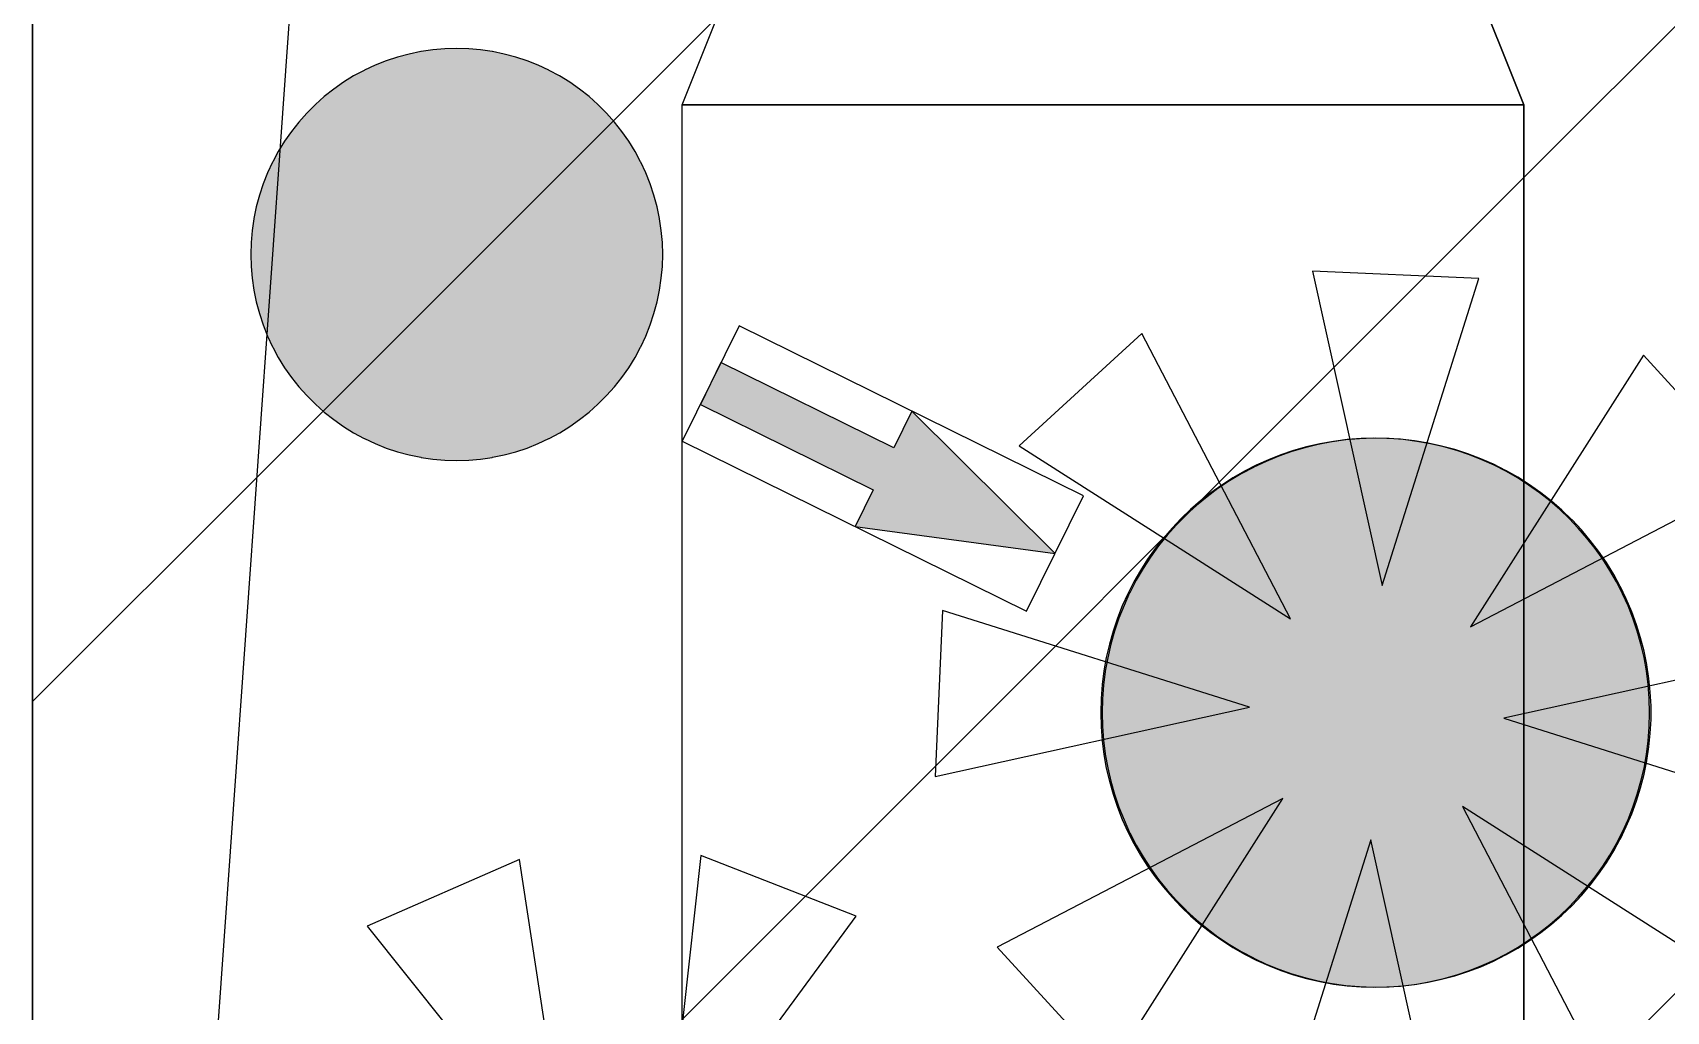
# Model space of a CAD drawing. Extents: x -10 to 112, y 72 to 347.
# Drawn here: x 71.26 to 95.15, y 109.16 to 123.47 of the extents above; entities that cross this region are included whole.
import ezdxf

# ---------------------------------------------------------------- set-up
doc = ezdxf.new("R2010")
doc.units = 0
for name, color, linetype in [('HOLES', 7, 'CONTINUOUS'), ('LAYER_5', 7, 'CONTINUOUS'), ('LAYER_6', 7, 'CONTINUOUS'), ('LAYER_7', 7, 'CONTINUOUS'), ('OUTLINES', 7, 'CONTINUOUS')]:
    doc.layers.add(name, color=color, linetype=linetype)

# ---------------------------------------------------------------- blocks, each defined once
blk = doc.blocks.new('*X89')
at = {"layer": 'OUTLINES', "color": 7}
for p, q in [((93.066, 121.351), (98.583, 126.867)), ((93.066, 107.208), (99.52, 113.662))]:
    blk.add_line(p, q, dxfattribs=at)
blk = doc.blocks.new('*X94')
at = {"layer": 'OUTLINES', "color": 7}
blk.add_line((80.758, 109.042), (93.066, 121.351), dxfattribs=at)
blk = doc.blocks.new('*X97')
at = {"layer": 'OUTLINES', "color": 7}
blk.add_line((74.537, 116.964), (81.271, 123.697), dxfattribs=at)
blk = doc.blocks.new('*X102')
at = {"layer": 'OUTLINES', "color": 7}
blk.add_line((71.261, 113.688), (74.537, 116.964), dxfattribs=at)
blk = doc.blocks.new('BLOCK_3')
at = {"layer": 'OUTLINES'}
for points in [[(76.719, 147.736), (73.833, 107.026), (71.261, 107.026), (71.261, 147.736), (76.719, 147.736)], [(89.987, 130.108), (93.066, 122.414), (86.91, 122.414), (80.758, 122.414), (83.834, 130.108), (86.91, 130.108), (89.987, 130.108)], [(93.066, 87.792), (93.066, 74.715), (86.91, 74.715), (80.758, 74.715), (80.758, 87.792), (80.758, 94.95), (80.758, 96.241), (80.758, 104.136), (80.758, 105.428), (80.758, 122.414), (86.91, 122.414), (93.066, 122.414), (93.066, 105.428), (93.066, 104.136), (93.066, 96.241), (93.066, 94.95), (93.066, 87.792)]]:
    blk.add_lwpolyline(points, dxfattribs=at)
for points, knots in [([(111.563, 123.208), (111.563, 123.208), (111.563, 103.431), (111.563, 103.431), (111.563, 103.431), (109.375, 95.624), (109.375, 95.624), (109.375, 95.624), (109.375, 71.522), (109.375, 71.522), (109.375, 71.522), (106.377, 71.522), (106.377, 71.522), (106.377, 79.696), (106.377, 87.866), (106.377, 96.037), (107.386, 99.646), (108.398, 103.255), (109.407, 106.863), (108.68, 120.837), (107.953, 134.811), (107.227, 148.784), (105.473, 151.821), (103.717, 154.859), (101.963, 157.896), (101.586, 157.896), (101.208, 157.896), (100.831, 157.896), (98.64, 163.541), (93.207, 167.259), (87.154, 167.259), (81.1, 167.259), (75.667, 163.541), (73.476, 157.896), (73.099, 157.896), (72.722, 157.896), (72.344, 157.896), (71.981, 157.272), (71.621, 156.647), (71.261, 156.026), (71.261, 156.026), (71.261, 160.898), (71.261, 160.898), (71.36, 160.898), (71.459, 160.898), (71.557, 160.898), (78.207, 173.38), (96.1, 173.38), (102.75, 160.898), (103.064, 160.898), (103.378, 160.898), (103.695, 160.898), (105.858, 157.152), (108.021, 153.405), (110.187, 149.659), (110.645, 140.843), (111.104, 132.024), (111.563, 123.208)], [0, 0, 0, 0, 1, 1, 1, 2, 2, 2, 3, 3, 3, 4, 4, 4, 5, 5, 5, 6, 6, 6, 7, 7, 7, 8, 8, 8, 9, 9, 9, 10, 10, 10, 11, 11, 11, 12, 12, 12, 13, 13, 13, 14, 14, 14, 15, 15, 15, 16, 16, 16, 17, 17, 17, 18, 18, 18, 19, 19, 19, 19]), ([(83.834, 137.798), (83.834, 137.798), (83.834, 130.108), (83.834, 130.108), (83.834, 130.108), (80.758, 122.414), (80.758, 122.414), (80.758, 122.414), (80.758, 105.428), (80.758, 105.428), (77.865, 105.428), (75.519, 103.082), (75.519, 100.189), (75.519, 100.115), (75.519, 100.044), (75.526, 99.974), (75.526, 99.974), (73.833, 107.026), (73.833, 107.026), (73.833, 107.026), (76.719, 147.736), (76.719, 147.736), (76.719, 147.736), (80.758, 154.725), (80.758, 154.725), (80.758, 154.725), (81.527, 149.338), (81.527, 149.338), (80.765, 147.814), (80.38, 146.48), (80.232, 145.288), (80.084, 144.071), (80.179, 143.002), (80.373, 142.032), (80.758, 140.106), (81.527, 138.568), (83.834, 137.798)], [0, 0, 0, 0, 1, 1, 1, 2, 2, 2, 3, 3, 3, 4, 4, 4, 5, 5, 5, 6, 6, 6, 7, 7, 7, 8, 8, 8, 9, 9, 9, 10, 10, 10, 11, 11, 11, 12, 12, 12, 12]), ([(97.102, 147.736), (97.102, 147.736), (99.991, 107.026), (99.991, 107.026), (99.991, 107.026), (98.298, 99.981), (98.298, 99.981), (98.305, 100.048), (98.305, 100.118), (98.305, 100.189), (98.305, 103.082), (95.959, 105.428), (93.066, 105.428), (93.066, 105.428), (93.066, 122.414), (93.066, 122.414), (93.066, 122.414), (89.987, 130.108), (89.987, 130.108), (89.987, 130.108), (89.987, 137.798), (89.987, 137.798), (92.297, 138.568), (93.066, 140.106), (93.451, 142.032), (93.645, 143.002), (93.74, 144.071), (93.592, 145.288), (93.444, 146.48), (93.059, 147.814), (92.297, 149.338), (92.297, 149.338), (93.066, 154.725), (93.066, 154.725), (93.066, 154.725), (97.102, 147.736), (97.102, 147.736)], [0, 0, 0, 0, 1, 1, 1, 2, 2, 2, 3, 3, 3, 4, 4, 4, 5, 5, 5, 6, 6, 6, 7, 7, 7, 8, 8, 8, 9, 9, 9, 10, 10, 10, 11, 11, 11, 12, 12, 12, 12])]:
    blk.add_open_spline(points, degree=3, knots=knots, dxfattribs=at)
at = {"layer": 'OUTLINES', "color": 7}
for name in ['*X97', '*X89', '*X102', '*X94']:
    blk.add_blockref(name, (0, 0), dxfattribs=at)
blk = doc.blocks.new('BLOCK_4')
at = {"layer": 'OUTLINES', "color": 7}
for points in [[(71.261, 147.736), (71.261, 107.026), (71.261, 94.23), (71.261, 71.522), (103.135, 71.522), (106.377, 71.522), (109.375, 71.522)], [(76.719, 147.736), (73.833, 107.026)], [(80.758, 122.414), (83.834, 130.108)], [(93.066, 122.414), (89.987, 130.108)], [(80.758, 87.792), (80.758, 94.95), (80.758, 96.241), (80.758, 104.136), (80.758, 105.428), (80.758, 122.414)], [(80.758, 122.414), (86.91, 122.414)], [(93.066, 122.414), (86.91, 122.414)], [(93.066, 87.792), (93.066, 94.95), (93.066, 96.241), (93.066, 104.136), (93.066, 105.428), (93.066, 122.414)]]:
    blk.add_lwpolyline(points, dxfattribs=at)
for points, knots in [([(111.563, 123.208), (111.104, 132.024), (110.645, 140.843), (110.187, 149.659), (108.021, 153.405), (105.858, 157.152), (103.695, 160.898), (103.378, 160.898), (103.064, 160.898), (102.75, 160.898), (96.1, 173.38), (78.207, 173.38), (71.557, 160.898), (71.459, 160.898), (71.36, 160.898), (71.261, 160.898)], [0, 0, 0, 0, 1, 1, 1, 2, 2, 2, 3, 3, 3, 4, 4, 4, 5, 5, 5, 5]), ([(106.377, 71.522), (106.377, 79.696), (106.377, 87.866), (106.377, 96.037), (107.386, 99.646), (108.398, 103.255), (109.407, 106.863), (108.68, 120.837), (107.953, 134.811), (107.227, 148.784), (105.473, 151.821), (103.717, 154.859), (101.963, 157.896), (101.586, 157.896), (101.208, 157.896), (100.831, 157.896), (98.64, 163.541), (93.207, 167.259), (87.154, 167.259), (81.1, 167.259), (75.667, 163.541), (73.476, 157.896), (73.099, 157.896), (72.722, 157.896), (72.344, 157.896), (71.981, 157.272), (71.621, 156.647), (71.261, 156.026)], [0, 0, 0, 0, 1, 1, 1, 2, 2, 2, 3, 3, 3, 4, 4, 4, 5, 5, 5, 6, 6, 6, 7, 7, 7, 8, 8, 8, 9, 9, 9, 9])]:
    blk.add_open_spline(points, degree=3, knots=knots, dxfattribs=at)
blk = doc.blocks.new('BLOCK_2')
at = {"layer": 'OUTLINES'}
for name in ['BLOCK_3', 'BLOCK_4']:
    blk.add_blockref(name, (0, 0), dxfattribs=at)
blk = doc.blocks.new('*U56')
at = {"layer": 'LAYER_5', "color": 7}
for points in [[(90.892, 109.512), (90.482, 117.518), (90.892, 117.539)], [(89.699, 109.693), (89.33, 117.223), (89.699, 117.358)], [(90.083, 109.594), (89.699, 117.358), (90.083, 117.457)], [(89.699, 109.693), (89.699, 117.358), (90.083, 109.594)], [(90.482, 109.533), (90.083, 117.457), (90.482, 117.518)], [(90.083, 109.594), (90.083, 117.457), (90.482, 109.533)], [(90.482, 109.533), (90.482, 117.518), (90.892, 109.512)], [(89.33, 109.828), (88.979, 117.054), (89.33, 117.223)], [(89.33, 109.828), (89.33, 117.223), (89.699, 109.693)], [(88.648, 110.198), (88.339, 116.622), (88.648, 116.853)], [(88.979, 109.997), (88.648, 116.853), (88.979, 117.054)], [(88.648, 110.198), (88.648, 116.853), (88.979, 109.997)], [(88.979, 109.997), (88.979, 117.054), (89.33, 109.828)], [(88.339, 110.429), (88.054, 116.363), (88.339, 116.622)], [(88.339, 110.429), (88.339, 116.622), (88.648, 110.198)], [(88.054, 110.688), (87.795, 116.078), (88.054, 116.363)], [(88.054, 110.688), (88.054, 116.363), (88.339, 110.429)], [(87.795, 110.973), (87.564, 115.769), (87.795, 116.078)], [(87.795, 110.973), (87.795, 116.078), (88.054, 110.688)], [(87.564, 111.282), (87.363, 115.438), (87.564, 115.769)], [(87.564, 111.282), (87.564, 115.769), (87.795, 110.973)], [(87.363, 111.612), (87.194, 115.087), (87.363, 115.438)], [(87.363, 111.612), (87.363, 115.438), (87.564, 111.282)], [(87.194, 111.963), (87.059, 114.719), (87.194, 115.087)], [(87.194, 111.963), (87.194, 115.087), (87.363, 111.612)], [(87.059, 112.332), (86.96, 114.334), (87.059, 114.719)], [(87.059, 112.332), (87.059, 114.719), (87.194, 111.963)], [(86.96, 112.717), (86.9, 113.936), (86.96, 114.334)], [(86.96, 112.717), (86.96, 114.334), (87.059, 112.332)], [(86.9, 113.115), (86.879, 113.525), (86.9, 113.936)], [(86.9, 113.115), (86.9, 113.936), (86.96, 112.717)]]:
    blk.add_solid(points, dxfattribs=at)
at = {"layer": 'LAYER_5', "color": 7, "extrusion": (0, 0, -1)}
for points in [[(-90.892, 109.512), (-90.892, 117.539), (-91.302, 109.533)], [(-91.302, 109.533), (-90.892, 117.539), (-91.302, 117.518)], [(-91.302, 109.533), (-91.302, 117.518), (-91.701, 109.594)], [(-91.701, 109.594), (-91.302, 117.518), (-91.701, 117.457)], [(-91.701, 109.594), (-91.701, 117.457), (-92.086, 109.693)], [(-92.086, 109.693), (-91.701, 117.457), (-92.086, 117.358)], [(-92.086, 109.693), (-92.086, 117.358), (-92.454, 109.828)], [(-92.454, 109.828), (-92.086, 117.358), (-92.454, 117.223)], [(-92.454, 109.828), (-92.454, 117.223), (-92.805, 109.997)], [(-92.805, 109.997), (-92.454, 117.223), (-92.805, 117.054)], [(-92.805, 109.997), (-92.805, 117.054), (-93.136, 110.198)], [(-93.136, 110.198), (-92.805, 117.054), (-93.136, 116.853)], [(-93.136, 110.198), (-93.136, 116.853), (-93.445, 110.429)], [(-93.445, 110.429), (-93.136, 116.853), (-93.445, 116.622)], [(-93.445, 110.429), (-93.445, 116.622), (-93.73, 110.688)], [(-93.73, 110.688), (-93.445, 116.622), (-93.73, 116.363)], [(-93.73, 110.688), (-93.73, 116.363), (-93.989, 110.973)], [(-93.989, 110.973), (-93.73, 116.363), (-93.989, 116.078)], [(-93.989, 110.973), (-93.989, 116.078), (-94.22, 111.282)], [(-94.22, 111.282), (-93.989, 116.078), (-94.22, 115.769)], [(-94.22, 111.282), (-94.22, 115.769), (-94.421, 111.612)], [(-94.421, 111.612), (-94.22, 115.769), (-94.421, 115.438)], [(-94.421, 111.612), (-94.421, 115.438), (-94.59, 111.963)], [(-94.59, 111.963), (-94.421, 115.438), (-94.59, 115.087)], [(-94.59, 111.963), (-94.59, 115.087), (-94.725, 112.332)], [(-94.725, 112.332), (-94.59, 115.087), (-94.725, 114.719)], [(-94.725, 112.332), (-94.725, 114.719), (-94.824, 112.717)], [(-94.824, 112.717), (-94.725, 114.719), (-94.824, 114.334)], [(-94.824, 112.717), (-94.824, 114.334), (-94.885, 113.115)], [(-94.885, 113.115), (-94.824, 114.334), (-94.885, 113.936)], [(-94.885, 113.115), (-94.885, 113.936), (-94.905, 113.525)]]:
    blk.add_solid(points, dxfattribs=at)
blk = doc.blocks.new('*U107')
at = {"layer": 'LAYER_6', "color": 7}
for points in [[(81.326, 117.885), (81.025, 118.033), (81.326, 118.644)], [(81.326, 117.885), (81.326, 118.644), (83.286, 116.917)], [(83.286, 116.917), (81.326, 118.644), (83.286, 117.676)], [(84.118, 116.136), (83.852, 117.396), (84.118, 117.934)], [(84.118, 116.136), (84.118, 117.934), (86.212, 115.853)], [(83.286, 116.917), (83.286, 117.676), (83.551, 116.786)], [(83.551, 116.213), (83.551, 117.545), (83.852, 116.172)], [(83.852, 116.172), (83.852, 117.396), (84.118, 116.136)], [(83.551, 116.213), (83.286, 116.249), (83.551, 116.786)]]:
    blk.add_solid(points, dxfattribs=at)
at = {"layer": 'LAYER_6', "color": 7, "extrusion": (0, 0, -1)}
for points in [[(-83.551, 116.786), (-83.286, 117.676), (-83.551, 117.545)], [(-83.852, 116.172), (-83.551, 117.545), (-83.852, 117.396)]]:
    blk.add_solid(points, dxfattribs=at)
blk = doc.blocks.new('BLOCK_10')
at = {"layer": 'LAYER_6'}
blk.add_lwpolyline([(81.025, 118.033), (83.551, 116.786), (83.286, 116.249), (86.212, 115.853), (84.118, 117.934), (83.852, 117.396), (81.326, 118.644), (81.025, 118.033)], dxfattribs=at)
at = {"layer": 'LAYER_6', "color": 7}
blk.add_blockref('*U107', (0, 0), dxfattribs=at)
blk = doc.blocks.new('BLOCK_9')
at = {"layer": 'LAYER_6'}
blk.add_lwpolyline([(80.759, 117.495), (85.796, 115.009), (86.628, 116.695), (81.591, 119.182), (80.759, 117.495)], dxfattribs=at)
blk.add_blockref('BLOCK_10', (0, 0), dxfattribs=at)
blk = doc.blocks.new('BLOCK_23')
at = {"layer": 'LAYER_7', "color": 7}
blk.add_lwpolyline([(99.653, 106.692), (93.833, 105.486), (99.478, 103.624), (99.653, 106.692)], dxfattribs=at)
blk = doc.blocks.new('BLOCK_24')
at = {"layer": 'LAYER_7', "color": 7}
blk.add_lwpolyline([(99.135, 104.607), (95.872, 99.638), (101.181, 102.313), (99.135, 104.607)], dxfattribs=at)
blk = doc.blocks.new('BLOCK_25')
at = {"layer": 'LAYER_7', "color": 7}
blk.add_lwpolyline([(100.243, 102.766), (101.45, 96.946), (103.312, 102.591), (100.243, 102.766)], dxfattribs=at)
blk = doc.blocks.new('BLOCK_26')
at = {"layer": 'LAYER_7', "color": 7}
blk.add_lwpolyline([(102.328, 102.248), (107.297, 98.985), (104.622, 104.294), (102.328, 102.248)], dxfattribs=at)
blk = doc.blocks.new('BLOCK_27')
at = {"layer": 'LAYER_7', "color": 7}
blk.add_lwpolyline([(104.169, 103.356), (109.99, 104.562), (104.345, 106.424), (104.169, 103.356)], dxfattribs=at)
blk = doc.blocks.new('BLOCK_28')
at = {"layer": 'LAYER_7', "color": 7}
blk.add_lwpolyline([(104.687, 105.441), (107.95, 110.41), (102.642, 107.735), (104.687, 105.441)], dxfattribs=at)
blk = doc.blocks.new('BLOCK_29')
at = {"layer": 'LAYER_7', "color": 7}
blk.add_lwpolyline([(101.494, 107.8), (96.525, 111.063), (99.201, 105.755), (101.494, 107.8)], dxfattribs=at)
blk = doc.blocks.new('BLOCK_22')
at = {"layer": 'LAYER_7', "color": 7}
blk.add_lwpolyline([(103.58, 107.282), (102.373, 113.102), (100.511, 107.457), (103.58, 107.282)], dxfattribs=at)
at = {"layer": 'LAYER_7'}
for name in ['BLOCK_29', 'BLOCK_28', 'BLOCK_23', 'BLOCK_27', 'BLOCK_24', 'BLOCK_26', 'BLOCK_25']:
    blk.add_blockref(name, (0, 0), dxfattribs=at)
blk = doc.blocks.new('BLOCK_31')
at = {"layer": 'LAYER_7', "color": 7}
blk.add_lwpolyline([(74.463, 101.334), (78.137, 104.276), (73.484, 103.562), (74.463, 101.334)], dxfattribs=at)
blk = doc.blocks.new('BLOCK_32')
at = {"layer": 'LAYER_7', "color": 7}
blk.add_lwpolyline([(78.647, 98.612), (79.165, 103.291), (76.38, 99.496), (78.647, 98.612)], dxfattribs=at)
blk = doc.blocks.new('BLOCK_33')
at = {"layer": 'LAYER_7', "color": 7}
blk.add_lwpolyline([(83.53, 99.646), (80.588, 103.32), (81.302, 98.668), (83.53, 99.646)], dxfattribs=at)
blk = doc.blocks.new('BLOCK_34')
at = {"layer": 'LAYER_7', "color": 7}
blk.add_lwpolyline([(86.252, 103.83), (81.574, 104.348), (85.368, 101.563), (86.252, 103.83)], dxfattribs=at)
blk = doc.blocks.new('BLOCK_35')
at = {"layer": 'LAYER_7', "color": 7}
blk.add_lwpolyline([(85.218, 108.714), (81.544, 105.772), (86.196, 106.486), (85.218, 108.714)], dxfattribs=at)
blk = doc.blocks.new('BLOCK_36')
at = {"layer": 'LAYER_7', "color": 7}
blk.add_lwpolyline([(81.034, 111.436), (80.516, 106.757), (83.301, 110.552), (81.034, 111.436)], dxfattribs=at)
blk = doc.blocks.new('BLOCK_37')
at = {"layer": 'LAYER_7', "color": 7}
blk.add_lwpolyline([(76.15, 110.402), (79.092, 106.727), (78.379, 111.38), (76.15, 110.402)], dxfattribs=at)
blk = doc.blocks.new('BLOCK_38')
at = {"layer": 'LAYER_7', "color": 7}
blk.add_lwpolyline([(73.429, 106.217), (78.107, 105.699), (74.312, 108.485), (73.429, 106.217)], dxfattribs=at)
blk = doc.blocks.new('BLOCK_30')
at = {"layer": 'LAYER_7'}
for name in ['BLOCK_37', 'BLOCK_36', 'BLOCK_35', 'BLOCK_38', 'BLOCK_31', 'BLOCK_34', 'BLOCK_32', 'BLOCK_33']:
    blk.add_blockref(name, (0, 0), dxfattribs=at)
blk = doc.blocks.new('BLOCK_40')
at = {"layer": 'LAYER_7', "color": 7}
blk.add_lwpolyline([(87.01, 108.3), (89.541, 112.269), (85.366, 110.095), (87.01, 108.3)], dxfattribs=at)
blk = doc.blocks.new('BLOCK_41')
at = {"layer": 'LAYER_7', "color": 7}
blk.add_lwpolyline([(91.848, 107.071), (90.831, 111.667), (89.417, 107.177), (91.848, 107.071)], dxfattribs=at)
blk = doc.blocks.new('BLOCK_42')
at = {"layer": 'LAYER_7', "color": 7}
blk.add_lwpolyline([(96.138, 109.622), (92.17, 112.154), (94.344, 107.979), (96.138, 109.622)], dxfattribs=at)
blk = doc.blocks.new('BLOCK_43')
at = {"layer": 'LAYER_7', "color": 7}
blk.add_lwpolyline([(97.368, 114.46), (92.772, 113.444), (97.261, 112.029), (97.368, 114.46)], dxfattribs=at)
blk = doc.blocks.new('BLOCK_44')
at = {"layer": 'LAYER_7', "color": 7}
blk.add_lwpolyline([(94.816, 118.751), (92.285, 114.782), (96.46, 116.956), (94.816, 118.751)], dxfattribs=at)
blk = doc.blocks.new('BLOCK_45')
at = {"layer": 'LAYER_7', "color": 7}
blk.add_lwpolyline([(89.978, 119.98), (90.995, 115.384), (92.409, 119.873), (89.978, 119.98)], dxfattribs=at)
blk = doc.blocks.new('BLOCK_46')
at = {"layer": 'LAYER_7', "color": 7}
blk.add_lwpolyline([(85.688, 117.428), (89.656, 114.897), (87.482, 119.072), (85.688, 117.428)], dxfattribs=at)
blk = doc.blocks.new('BLOCK_47')
at = {"layer": 'LAYER_7', "color": 7}
blk.add_lwpolyline([(84.458, 112.591), (89.054, 113.607), (84.565, 115.021), (84.458, 112.591)], dxfattribs=at)
blk = doc.blocks.new('BLOCK_39')
at = {"layer": 'LAYER_7'}
for name in ['BLOCK_45', 'BLOCK_46', 'BLOCK_44', 'BLOCK_47', 'BLOCK_43', 'BLOCK_40', 'BLOCK_42', 'BLOCK_41']:
    blk.add_blockref(name, (0, 0), dxfattribs=at)
blk = doc.blocks.new('*U69')
at = {"layer": 'HOLES', "color": 7}
for points in [[(90.862, 109.512), (90.662, 117.531), (90.862, 117.539)], [(89.672, 109.708), (89.484, 117.276), (89.672, 117.342)], [(89.865, 109.652), (89.672, 117.342), (89.865, 117.398)], [(89.672, 109.708), (89.672, 117.342), (89.865, 109.652)], [(90.061, 109.604), (89.865, 117.398), (90.061, 117.446)], [(89.865, 109.652), (89.865, 117.398), (90.061, 109.604)], [(90.259, 109.566), (90.061, 117.446), (90.259, 117.484)], [(90.061, 109.604), (90.061, 117.446), (90.259, 109.566)], [(90.263, 109.565), (90.259, 117.484), (90.263, 117.485)], [(90.259, 109.566), (90.259, 117.484), (90.263, 109.565)], [(90.461, 109.537), (90.263, 117.485), (90.461, 117.513)], [(90.263, 109.565), (90.263, 117.485), (90.461, 109.537)], [(90.662, 109.52), (90.461, 117.513), (90.662, 117.531)], [(90.461, 109.537), (90.461, 117.513), (90.662, 109.52)], [(90.662, 109.52), (90.662, 117.531), (90.862, 109.512)], [(89.112, 109.939), (88.935, 117.018), (89.112, 117.112)], [(89.116, 109.937), (89.112, 117.112), (89.116, 117.114)], [(89.112, 109.939), (89.112, 117.112), (89.116, 109.937)], [(89.296, 109.85), (89.116, 117.114), (89.296, 117.2)], [(89.116, 109.937), (89.116, 117.114), (89.296, 109.85)], [(89.484, 109.774), (89.296, 117.2), (89.484, 117.276)], [(89.296, 109.85), (89.296, 117.2), (89.484, 109.774)], [(89.484, 109.774), (89.484, 117.276), (89.672, 109.708)], [(88.762, 110.137), (88.594, 116.802), (88.762, 116.914)], [(88.935, 110.033), (88.762, 116.914), (88.935, 117.018)], [(88.762, 110.137), (88.762, 116.914), (88.935, 110.033)], [(88.935, 110.033), (88.935, 117.018), (89.112, 109.939)], [(88.434, 110.371), (88.279, 116.553), (88.434, 116.68)], [(88.594, 110.249), (88.434, 116.68), (88.594, 116.802)], [(88.434, 110.371), (88.434, 116.68), (88.594, 110.249)], [(88.594, 110.249), (88.594, 116.802), (88.762, 110.137)], [(88.127, 110.638), (87.987, 116.271), (88.127, 116.413)], [(88.129, 110.635), (88.127, 116.413), (88.129, 116.416)], [(88.127, 110.638), (88.127, 116.413), (88.129, 110.635)], [(88.279, 110.497), (88.129, 116.416), (88.279, 116.553)], [(88.129, 110.635), (88.129, 116.416), (88.279, 110.497)], [(88.279, 110.497), (88.279, 116.553), (88.434, 110.371)], [(87.852, 110.929), (87.725, 115.963), (87.852, 116.121)], [(87.987, 110.78), (87.852, 116.121), (87.987, 116.271)], [(87.852, 110.929), (87.852, 116.121), (87.987, 110.78)], [(87.987, 110.78), (87.987, 116.271), (88.127, 110.638)], [(87.725, 111.087), (87.608, 115.801), (87.725, 115.963)], [(87.725, 111.087), (87.725, 115.963), (87.852, 110.929)], [(87.499, 111.417), (87.398, 115.461), (87.499, 115.633)], [(87.608, 111.25), (87.499, 115.633), (87.608, 115.801)], [(87.499, 111.417), (87.499, 115.633), (87.608, 111.25)], [(87.608, 111.25), (87.608, 115.801), (87.725, 111.087)], [(87.398, 111.59), (87.304, 115.28), (87.398, 115.461)], [(87.398, 111.59), (87.398, 115.461), (87.499, 111.417)], [(87.302, 111.774), (87.221, 115.094), (87.302, 115.277)], [(87.304, 111.77), (87.302, 115.277), (87.304, 115.28)], [(87.302, 111.774), (87.302, 115.277), (87.304, 111.77)], [(87.304, 111.77), (87.304, 115.28), (87.398, 111.59)], [(87.144, 112.142), (87.081, 114.718), (87.144, 114.908)], [(87.221, 111.957), (87.144, 114.908), (87.221, 115.094)], [(87.144, 112.142), (87.144, 114.908), (87.221, 111.957)], [(87.221, 111.957), (87.221, 115.094), (87.302, 111.774)], [(87.081, 112.333), (87.025, 114.525), (87.081, 114.718)], [(87.081, 112.333), (87.081, 114.718), (87.144, 112.142)], [(87.025, 112.526), (86.982, 114.329), (87.025, 114.525)], [(87.025, 112.526), (87.025, 114.525), (87.081, 112.333)], [(86.982, 112.721), (86.946, 114.131), (86.982, 114.329)], [(86.982, 112.721), (86.982, 114.329), (87.025, 112.526)], [(86.946, 112.923), (86.92, 113.927), (86.946, 114.127)], [(86.946, 112.919), (86.946, 114.127), (86.946, 114.131)], [(86.946, 112.919), (86.946, 114.131), (86.982, 112.721)], [(86.946, 112.923), (86.946, 114.127), (86.946, 112.919)], [(86.905, 113.325), (86.9, 113.525), (86.905, 113.726)], [(86.92, 113.124), (86.905, 113.726), (86.92, 113.927)], [(86.905, 113.325), (86.905, 113.726), (86.92, 113.124)], [(86.92, 113.124), (86.92, 113.927), (86.946, 112.923)]]:
    blk.add_solid(points, dxfattribs=at)
at = {"layer": 'HOLES', "color": 7, "extrusion": (0, 0, -1)}
for points in [[(-90.862, 109.512), (-90.862, 117.539), (-91.063, 109.515)], [(-91.063, 109.515), (-90.862, 117.539), (-91.063, 117.536)], [(-91.063, 109.515), (-91.063, 117.536), (-91.264, 109.527)], [(-91.264, 109.527), (-91.063, 117.536), (-91.264, 117.523)], [(-91.264, 109.527), (-91.264, 117.523), (-91.464, 109.55)], [(-91.464, 109.55), (-91.264, 117.523), (-91.464, 117.5)], [(-91.464, 109.55), (-91.464, 117.5), (-91.468, 109.551)], [(-91.468, 109.551), (-91.464, 117.5), (-91.468, 117.5)], [(-91.468, 109.551), (-91.468, 117.5), (-91.666, 109.584)], [(-91.666, 109.584), (-91.468, 117.5), (-91.666, 117.467)], [(-91.666, 109.584), (-91.666, 117.467), (-91.862, 109.627)], [(-91.862, 109.627), (-91.666, 117.467), (-91.862, 117.423)], [(-91.862, 109.627), (-91.862, 117.423), (-92.057, 109.678)], [(-92.057, 109.678), (-91.862, 117.423), (-92.057, 117.373)], [(-92.057, 109.678), (-92.057, 117.373), (-92.248, 109.741)], [(-92.248, 109.741), (-92.057, 117.373), (-92.248, 117.309)], [(-92.248, 109.741), (-92.248, 117.309), (-92.436, 109.812)], [(-92.436, 109.812), (-92.248, 117.309), (-92.436, 117.238)], [(-92.436, 109.812), (-92.436, 117.238), (-92.621, 109.894)], [(-92.621, 109.894), (-92.436, 117.238), (-92.621, 117.157)], [(-92.621, 109.894), (-92.621, 117.157), (-92.799, 109.983)], [(-92.799, 109.983), (-92.621, 117.157), (-92.799, 117.068)], [(-92.799, 109.983), (-92.799, 117.068), (-92.803, 109.984)], [(-92.803, 109.984), (-92.799, 117.068), (-92.803, 117.066)], [(-92.803, 109.984), (-92.803, 117.066), (-92.978, 110.083)], [(-92.978, 110.083), (-92.803, 117.066), (-92.978, 116.967)], [(-92.978, 110.083), (-92.978, 116.967), (-93.148, 110.193)], [(-93.148, 110.193), (-92.978, 116.967), (-93.148, 116.858)], [(-93.148, 110.193), (-93.148, 116.858), (-93.313, 110.31)], [(-93.313, 110.31), (-93.148, 116.858), (-93.313, 116.741)], [(-93.313, 110.31), (-93.313, 116.741), (-93.471, 110.432)], [(-93.471, 110.432), (-93.313, 116.741), (-93.471, 116.619)], [(-93.471, 110.432), (-93.471, 116.619), (-93.623, 110.563)], [(-93.623, 110.563), (-93.471, 116.619), (-93.623, 116.487)], [(-93.623, 110.563), (-93.623, 116.487), (-93.768, 110.703)], [(-93.768, 110.703), (-93.623, 116.487), (-93.768, 116.347)], [(-93.768, 110.703), (-93.768, 116.347), (-93.771, 110.706)], [(-93.771, 110.706), (-93.768, 116.347), (-93.771, 116.344)], [(-93.771, 110.706), (-93.771, 116.344), (-93.908, 110.853)], [(-93.908, 110.853), (-93.771, 116.344), (-93.908, 116.197)], [(-93.908, 110.853), (-93.908, 116.197), (-94.037, 111.006)], [(-94.037, 111.006), (-93.908, 116.197), (-94.037, 116.045)], [(-94.037, 111.006), (-94.037, 116.045), (-94.159, 111.166)], [(-94.159, 111.166), (-94.037, 116.045), (-94.159, 115.885)], [(-94.159, 111.166), (-94.159, 115.885), (-94.274, 111.331)], [(-94.274, 111.331), (-94.159, 115.885), (-94.274, 115.72)], [(-94.274, 111.331), (-94.274, 115.72), (-94.38, 111.504)], [(-94.38, 111.504), (-94.274, 115.72), (-94.38, 115.547)], [(-94.38, 111.504), (-94.38, 115.547), (-94.477, 111.679)], [(-94.477, 111.679), (-94.38, 115.547), (-94.477, 115.372)], [(-94.477, 111.679), (-94.477, 115.372), (-94.479, 111.682)], [(-94.479, 111.682), (-94.477, 115.372), (-94.479, 115.368)], [(-94.479, 111.682), (-94.479, 115.368), (-94.565, 111.863)], [(-94.565, 111.863), (-94.479, 115.368), (-94.565, 115.188)], [(-94.565, 111.863), (-94.565, 115.188), (-94.644, 112.048)], [(-94.644, 112.048), (-94.565, 115.188), (-94.644, 115.002)], [(-94.644, 112.048), (-94.644, 115.002), (-94.715, 112.239)], [(-94.715, 112.239), (-94.644, 115.002), (-94.715, 114.812)], [(-94.715, 112.239), (-94.715, 114.812), (-94.773, 112.429)], [(-94.773, 112.429), (-94.715, 114.812), (-94.773, 114.621)], [(-94.773, 112.429), (-94.773, 114.621), (-94.824, 112.625)], [(-94.824, 112.625), (-94.773, 114.621), (-94.824, 114.426)], [(-94.824, 112.625), (-94.824, 114.426), (-94.865, 112.82)], [(-94.865, 112.82), (-94.824, 114.426), (-94.865, 114.23)], [(-94.865, 112.82), (-94.865, 114.23), (-94.865, 112.824)], [(-94.865, 112.824), (-94.865, 114.23), (-94.865, 114.226)], [(-94.865, 112.824), (-94.865, 114.226), (-94.896, 113.025)], [(-94.896, 113.025), (-94.865, 114.226), (-94.896, 114.026)], [(-94.896, 113.025), (-94.896, 114.026), (-94.916, 113.223)], [(-94.916, 113.223), (-94.896, 114.026), (-94.916, 113.828)], [(-94.916, 113.223), (-94.916, 113.828), (-94.926, 113.424)], [(-94.926, 113.424), (-94.916, 113.828), (-94.926, 113.627)]]:
    blk.add_solid(points, dxfattribs=at)
blk = doc.blocks.new('*U70')
at = {"layer": 'HOLES', "color": 7}
for points in [[(76.431, 117.394), (76.269, 122.991), (76.431, 123.057)], [(76.596, 117.341), (76.431, 123.057), (76.596, 123.111)], [(76.431, 117.394), (76.431, 123.057), (76.596, 117.341)], [(76.766, 117.295), (76.596, 123.111), (76.766, 123.156)], [(76.596, 117.341), (76.596, 123.111), (76.766, 117.295)], [(76.937, 117.26), (76.766, 123.156), (76.937, 123.192)], [(76.766, 117.295), (76.766, 123.156), (76.937, 117.26)], [(76.937, 117.26), (76.937, 123.192), (76.941, 117.259)], [(76.941, 117.259), (76.937, 123.192), (76.941, 123.192)], [(77.113, 117.234), (76.941, 123.192), (77.113, 123.218)], [(76.941, 117.259), (76.941, 123.192), (77.113, 117.234)], [(77.286, 117.219), (77.113, 123.218), (77.286, 123.233)], [(77.113, 117.234), (77.113, 123.218), (77.286, 117.219)], [(77.461, 117.213), (77.286, 123.233), (77.461, 123.238)], [(77.286, 117.219), (77.286, 123.233), (77.461, 117.213)], [(75.953, 117.617), (75.805, 122.743), (75.953, 122.835)], [(76.108, 117.536), (75.953, 122.835), (76.108, 122.916)], [(75.953, 117.617), (75.953, 122.835), (76.108, 117.536)], [(76.111, 117.534), (76.108, 122.916), (76.111, 122.918)], [(76.108, 117.536), (76.108, 122.916), (76.111, 117.534)], [(76.269, 117.46), (76.111, 122.918), (76.269, 122.991)], [(76.111, 117.534), (76.111, 122.918), (76.269, 117.46)], [(76.269, 117.46), (76.269, 122.991), (76.431, 117.394)], [(75.663, 117.81), (75.526, 122.535), (75.663, 122.641)], [(75.805, 117.709), (75.663, 122.641), (75.805, 122.743)], [(75.663, 117.81), (75.663, 122.641), (75.805, 117.709)], [(75.805, 117.709), (75.805, 122.743), (75.953, 117.617)], [(75.396, 118.034), (75.269, 122.291), (75.396, 122.418)], [(75.526, 117.917), (75.396, 122.418), (75.526, 122.535)], [(75.396, 118.034), (75.396, 122.418), (75.526, 117.917)], [(75.526, 117.917), (75.526, 122.535), (75.663, 117.81)], [(75.152, 118.29), (75.046, 122.024), (75.152, 122.161)], [(75.269, 118.161), (75.152, 122.161), (75.269, 122.291)], [(75.152, 118.29), (75.152, 122.161), (75.269, 118.161)], [(75.269, 118.161), (75.269, 122.291), (75.396, 118.034)], [(74.944, 118.57), (74.853, 121.732), (74.944, 121.882)], [(75.046, 118.428), (74.944, 121.882), (75.046, 122.024)], [(74.944, 118.57), (74.944, 121.882), (75.046, 118.428)], [(75.046, 118.428), (75.046, 122.024), (75.152, 118.29)], [(74.853, 118.717), (74.771, 121.579), (74.853, 121.732)], [(74.853, 118.717), (74.853, 121.732), (74.944, 118.57)], [(74.696, 119.033), (74.63, 121.256), (74.696, 121.418)], [(74.77, 118.876), (74.696, 121.418), (74.77, 121.576)], [(74.696, 119.033), (74.696, 121.418), (74.77, 118.876)], [(74.771, 118.872), (74.77, 121.576), (74.771, 121.579)], [(74.77, 118.876), (74.77, 121.576), (74.771, 118.872)], [(74.771, 118.872), (74.771, 121.579), (74.853, 118.717)], [(74.63, 119.196), (74.576, 121.091), (74.63, 121.256)], [(74.63, 119.196), (74.63, 121.256), (74.696, 119.033)], [(74.531, 119.531), (74.495, 120.75), (74.531, 120.921)], [(74.576, 119.361), (74.531, 120.921), (74.576, 121.091)], [(74.531, 119.531), (74.531, 120.921), (74.576, 119.361)], [(74.576, 119.361), (74.576, 121.091), (74.63, 119.196)], [(74.495, 119.705), (74.469, 120.574), (74.495, 120.746)], [(74.495, 119.701), (74.495, 120.746), (74.495, 120.75)], [(74.495, 119.701), (74.495, 120.75), (74.531, 119.531)], [(74.495, 119.705), (74.495, 120.746), (74.495, 119.701)], [(74.454, 120.051), (74.449, 120.226), (74.454, 120.401)], [(74.469, 119.878), (74.454, 120.401), (74.469, 120.574)], [(74.454, 120.051), (74.454, 120.401), (74.469, 119.878)], [(74.469, 119.878), (74.469, 120.574), (74.495, 119.705)]]:
    blk.add_solid(points, dxfattribs=at)
at = {"layer": 'HOLES', "color": 7, "extrusion": (0, 0, -1)}
for points in [[(-77.461, 117.213), (-77.461, 123.238), (-77.637, 117.219)], [(-77.637, 117.219), (-77.461, 123.238), (-77.637, 123.233)], [(-77.637, 117.219), (-77.637, 123.233), (-77.809, 117.234)], [(-77.809, 117.234), (-77.637, 123.233), (-77.809, 123.218)], [(-77.809, 117.234), (-77.809, 123.218), (-77.982, 117.259)], [(-77.982, 117.259), (-77.809, 123.218), (-77.982, 123.192)], [(-77.982, 117.259), (-77.982, 123.192), (-77.986, 117.26)], [(-77.986, 117.26), (-77.982, 123.192), (-77.986, 123.192)], [(-77.986, 117.26), (-77.986, 123.192), (-78.156, 117.295)], [(-78.156, 117.295), (-77.986, 123.192), (-78.156, 123.156)], [(-78.156, 117.295), (-78.156, 123.156), (-78.326, 117.341)], [(-78.326, 117.341), (-78.156, 123.156), (-78.326, 123.111)], [(-78.326, 117.341), (-78.326, 123.111), (-78.491, 117.394)], [(-78.491, 117.394), (-78.326, 123.111), (-78.491, 123.057)], [(-78.491, 117.394), (-78.491, 123.057), (-78.654, 117.46)], [(-78.654, 117.46), (-78.491, 123.057), (-78.654, 122.991)], [(-78.654, 117.46), (-78.654, 122.991), (-78.811, 117.534)], [(-78.811, 117.534), (-78.654, 122.991), (-78.811, 122.918)], [(-78.811, 117.534), (-78.811, 122.918), (-78.815, 117.536)], [(-78.815, 117.536), (-78.811, 122.918), (-78.815, 122.916)], [(-78.815, 117.536), (-78.815, 122.916), (-78.967, 117.616)], [(-78.967, 117.616), (-78.815, 122.916), (-78.967, 122.835)], [(-78.967, 117.616), (-78.967, 122.835), (-78.97, 117.617)], [(-78.97, 117.617), (-78.967, 122.835), (-78.97, 122.833)], [(-78.97, 117.617), (-78.97, 122.833), (-79.117, 117.709)], [(-79.117, 117.709), (-78.97, 122.833), (-79.117, 122.743)], [(-79.117, 117.709), (-79.117, 122.743), (-79.259, 117.81)], [(-79.259, 117.81), (-79.117, 122.743), (-79.259, 122.641)], [(-79.259, 117.81), (-79.259, 122.641), (-79.397, 117.917)], [(-79.397, 117.917), (-79.259, 122.641), (-79.397, 122.535)], [(-79.397, 117.917), (-79.397, 122.535), (-79.526, 118.034)], [(-79.526, 118.034), (-79.397, 122.535), (-79.526, 122.418)], [(-79.526, 118.034), (-79.526, 122.418), (-79.653, 118.161)], [(-79.653, 118.161), (-79.526, 122.418), (-79.653, 122.291)], [(-79.653, 118.161), (-79.653, 122.291), (-79.77, 118.29)], [(-79.77, 118.29), (-79.653, 122.291), (-79.77, 122.161)], [(-79.77, 118.29), (-79.77, 122.161), (-79.877, 118.428)], [(-79.877, 118.428), (-79.77, 122.161), (-79.877, 122.024)], [(-79.877, 118.428), (-79.877, 122.024), (-79.979, 118.57)], [(-79.979, 118.57), (-79.877, 122.024), (-79.979, 121.882)], [(-79.979, 118.57), (-79.979, 121.882), (-80.07, 118.717)], [(-80.07, 118.717), (-79.979, 121.882), (-80.07, 121.732)], [(-80.07, 118.717), (-80.07, 121.732), (-80.151, 118.872)], [(-80.151, 118.872), (-80.07, 121.732), (-80.151, 121.579)], [(-80.151, 118.872), (-80.151, 121.579), (-80.153, 118.876)], [(-80.153, 118.876), (-80.151, 121.579), (-80.153, 121.576)], [(-80.153, 118.876), (-80.153, 121.576), (-80.227, 119.033)], [(-80.227, 119.033), (-80.153, 121.576), (-80.227, 121.418)], [(-80.227, 119.033), (-80.227, 121.418), (-80.293, 119.196)], [(-80.293, 119.196), (-80.227, 121.418), (-80.293, 121.256)], [(-80.293, 119.196), (-80.293, 121.256), (-80.346, 119.361)], [(-80.346, 119.361), (-80.293, 121.256), (-80.346, 121.091)], [(-80.346, 119.361), (-80.346, 121.091), (-80.392, 119.531)], [(-80.392, 119.531), (-80.346, 121.091), (-80.392, 120.921)], [(-80.392, 119.531), (-80.392, 120.921), (-80.427, 119.701)], [(-80.427, 119.701), (-80.392, 120.921), (-80.427, 120.75)], [(-80.427, 119.701), (-80.427, 120.75), (-80.428, 119.705)], [(-80.428, 119.705), (-80.427, 120.75), (-80.428, 120.746)], [(-80.428, 119.705), (-80.428, 120.746), (-80.453, 119.878)], [(-80.453, 119.878), (-80.428, 120.746), (-80.453, 120.574)], [(-80.453, 119.878), (-80.453, 120.574), (-80.469, 120.051)], [(-80.469, 120.051), (-80.453, 120.574), (-80.469, 120.401)], [(-80.469, 120.051), (-80.469, 120.401), (-80.474, 120.226)]]:
    blk.add_solid(points, dxfattribs=at)

msp = doc.modelspace()

# ---------------------------------------------------------------- linework, layer by layer
at = {"layer": 'HOLES'}
for points in [[(79.653, 118.161), (79.77, 118.29), (79.877, 118.428), (79.979, 118.57), (80.07, 118.717), (80.151, 118.872), (80.153, 118.876), (80.227, 119.033), (80.293, 119.196), (80.346, 119.361), (80.392, 119.531), (80.427, 119.701), (80.428, 119.705), (80.453, 119.878), (80.469, 120.051), (80.474, 120.226), (80.469, 120.401), (80.453, 120.574), (80.428, 120.746), (80.427, 120.75), (80.392, 120.921), (80.346, 121.091), (80.293, 121.256), (80.227, 121.418), (80.153, 121.576), (80.151, 121.579), (80.07, 121.732), (79.979, 121.882), (79.877, 122.024), (79.77, 122.161), (79.653, 122.291), (79.526, 122.418), (79.397, 122.535), (79.259, 122.641), (79.117, 122.743), (78.967, 122.835), (78.815, 122.916), (78.811, 122.918), (78.654, 122.991), (78.491, 123.057), (78.326, 123.111), (78.156, 123.156), (77.986, 123.192), (77.982, 123.192), (77.809, 123.218), (77.637, 123.233), (77.461, 123.238), (77.286, 123.233), (77.113, 123.218), (76.941, 123.192), (76.937, 123.192), (76.766, 123.156), (76.596, 123.111), (76.431, 123.057), (76.269, 122.991), (76.111, 122.918), (76.108, 122.916), (75.953, 122.835), (75.805, 122.743), (75.663, 122.641), (75.526, 122.535), (75.396, 122.418), (75.269, 122.291), (75.152, 122.161), (75.046, 122.024), (74.944, 121.882), (74.853, 121.732), (74.771, 121.579), (74.77, 121.576), (74.696, 121.418), (74.63, 121.256), (74.576, 121.091), (74.531, 120.921), (74.495, 120.75), (74.495, 120.746), (74.469, 120.574), (74.454, 120.401), (74.449, 120.226), (74.454, 120.051), (74.469, 119.878), (74.495, 119.705), (74.495, 119.701), (74.531, 119.531), (74.576, 119.361), (74.63, 119.196), (74.696, 119.033), (74.77, 118.876), (74.771, 118.872), (74.853, 118.717), (74.944, 118.57), (75.046, 118.428), (75.152, 118.29), (75.269, 118.161), (75.396, 118.034), (75.526, 117.917), (75.663, 117.81), (75.805, 117.709), (75.953, 117.617), (76.108, 117.536), (76.111, 117.534), (76.269, 117.46), (76.431, 117.394), (76.596, 117.341), (76.766, 117.295), (76.937, 117.26), (76.941, 117.259), (77.113, 117.234), (77.286, 117.219), (77.461, 117.213), (77.637, 117.219), (77.809, 117.234), (77.982, 117.259), (77.986, 117.26), (78.156, 117.295), (78.326, 117.341), (78.491, 117.394), (78.654, 117.46), (78.811, 117.534), (78.815, 117.536), (78.97, 117.617), (79.117, 117.709), (79.259, 117.81), (79.397, 117.917), (79.526, 118.034), (79.653, 118.161)], [(90.662, 117.531), (90.461, 117.513), (90.263, 117.485), (90.259, 117.484), (90.061, 117.446), (89.865, 117.398), (89.672, 117.342), (89.484, 117.276), (89.296, 117.2), (89.116, 117.114), (89.112, 117.112), (88.935, 117.018), (88.762, 116.914), (88.594, 116.802), (88.434, 116.68), (88.279, 116.553), (88.129, 116.416), (88.127, 116.413), (87.987, 116.271), (87.852, 116.121), (87.725, 115.963), (87.608, 115.801), (87.499, 115.633), (87.398, 115.461), (87.304, 115.28), (87.302, 115.277), (87.221, 115.094), (87.144, 114.908), (87.081, 114.718), (87.025, 114.525), (86.982, 114.329), (86.946, 114.131), (86.946, 114.127), (86.92, 113.927), (86.905, 113.726), (86.9, 113.525), (86.905, 113.325), (86.92, 113.124), (86.946, 112.923), (86.946, 112.919), (86.982, 112.721), (87.025, 112.526), (87.081, 112.333), (87.144, 112.142), (87.221, 111.957), (87.302, 111.774), (87.304, 111.77), (87.398, 111.59), (87.499, 111.417), (87.608, 111.25), (87.725, 111.087), (87.852, 110.929), (87.987, 110.78), (88.127, 110.638), (88.129, 110.635), (88.279, 110.497), (88.434, 110.371), (88.594, 110.249), (88.762, 110.137), (88.935, 110.033), (89.112, 109.939), (89.116, 109.937), (89.296, 109.85), (89.484, 109.774), (89.672, 109.708), (89.865, 109.652), (90.061, 109.604), (90.259, 109.566), (90.263, 109.565), (90.461, 109.537), (90.662, 109.52), (90.862, 109.512), (91.063, 109.515), (91.264, 109.527), (91.464, 109.55), (91.468, 109.551), (91.666, 109.584), (91.862, 109.627), (92.057, 109.678), (92.248, 109.741), (92.436, 109.812), (92.621, 109.894), (92.799, 109.983), (92.803, 109.984), (92.978, 110.083), (93.148, 110.193), (93.313, 110.31), (93.471, 110.432), (93.623, 110.563), (93.768, 110.703), (93.771, 110.706), (93.908, 110.853), (94.037, 111.006), (94.159, 111.166), (94.274, 111.331), (94.38, 111.504), (94.477, 111.679), (94.479, 111.682), (94.565, 111.863), (94.644, 112.048), (94.715, 112.239), (94.773, 112.429), (94.824, 112.625), (94.865, 112.82), (94.865, 112.824), (94.896, 113.025), (94.916, 113.223), (94.926, 113.424), (94.926, 113.627), (94.916, 113.828), (94.896, 114.026), (94.865, 114.226), (94.865, 114.23), (94.824, 114.426), (94.773, 114.621), (94.715, 114.812), (94.644, 115.002), (94.565, 115.188), (94.479, 115.368), (94.477, 115.372), (94.38, 115.547), (94.274, 115.72), (94.159, 115.885), (94.037, 116.045), (93.908, 116.197), (93.771, 116.344), (93.768, 116.347), (93.623, 116.487), (93.471, 116.619), (93.313, 116.741), (93.148, 116.858), (92.978, 116.967), (92.803, 117.066), (92.799, 117.068), (92.621, 117.157), (92.436, 117.238), (92.248, 117.309), (92.057, 117.373), (91.862, 117.423), (91.666, 117.467), (91.468, 117.5), (91.464, 117.5), (91.264, 117.523), (91.063, 117.536), (90.862, 117.539), (90.662, 117.531)]]:
    msp.add_lwpolyline(points, dxfattribs=at)
at = {"layer": 'LAYER_5', "color": 7}
msp.add_open_spline([(94.905, 113.525), (94.905, 111.309), (93.109, 109.512), (90.892, 109.512), (88.676, 109.512), (86.879, 111.309), (86.879, 113.525), (86.879, 115.742), (88.676, 117.539), (90.892, 117.539), (93.109, 117.539), (94.905, 115.742), (94.905, 113.525)], degree=3, knots=[0, 0, 0, 0, 1, 1, 1, 2, 2, 2, 3, 3, 3, 4, 4, 4, 4], dxfattribs=at)

# ---------------------------------------------------------------- block references
at = {"layer": 'HOLES', "color": 7}
for name in ['*U70', '*U69']:
    msp.add_blockref(name, (0, 0), dxfattribs=at)
at = {"layer": 'LAYER_5', "color": 7}
msp.add_blockref('*U56', (0, 0), dxfattribs=at)
at = {"layer": 'LAYER_6'}
msp.add_blockref('BLOCK_9', (0, 0), dxfattribs=at)
at = {"layer": 'LAYER_7'}
for name in ['BLOCK_39', 'BLOCK_22', 'BLOCK_30']:
    msp.add_blockref(name, (0, 0), dxfattribs=at)
at = {"layer": 'OUTLINES'}
msp.add_blockref('BLOCK_2', (0, 0), dxfattribs=at)

doc.saveas('drawing.dxf')
